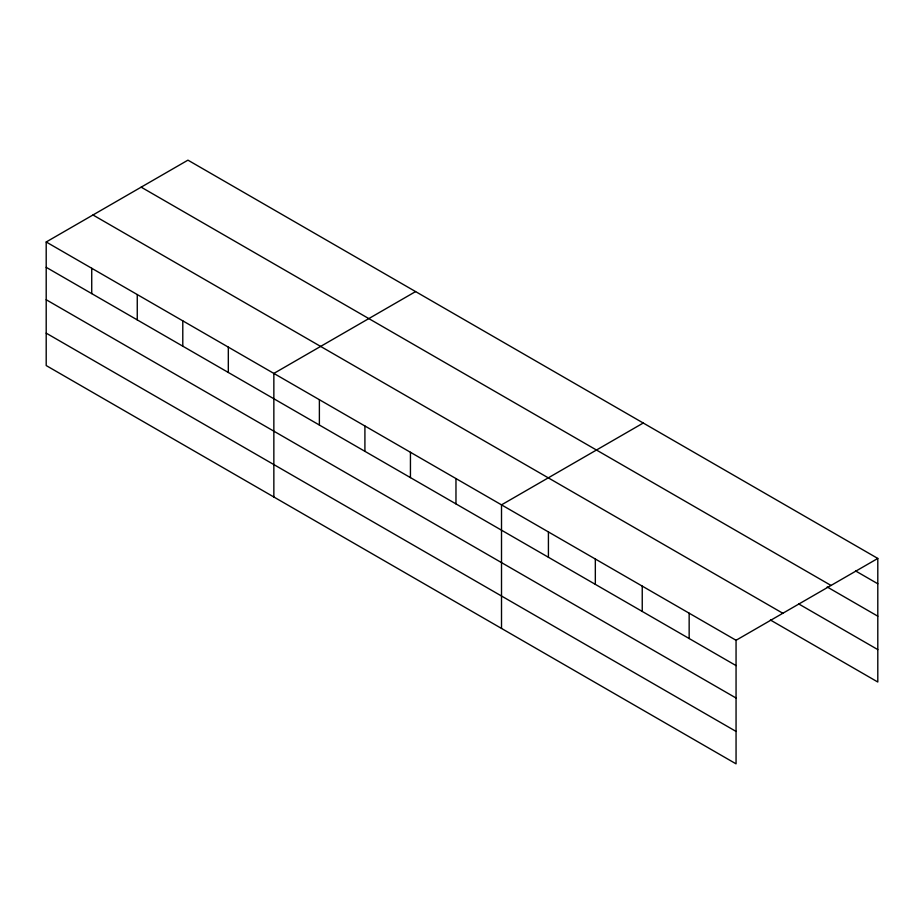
<?xml version="1.0" encoding="UTF-8"?>
<svg xmlns="http://www.w3.org/2000/svg" width="924" height="924" viewBox="0 0 924 924"><rect width="100%" height="100%" fill="white"/><g stroke="black" fill="none" stroke-linecap="round" stroke-linejoin="round"><path stroke-width="1.39" d="M736.058 698.024L736.058 640.274L46.2 241.984L46.2 365.558L736.058 763.848L736.058 698.024L46.2 299.734M770.397 620.004L877.8 682.016L877.8 558.442L187.942 160.152L46.2 241.984M415.592 291.58L273.851 373.423L273.851 496.997M643.243 423.019L501.513 504.851L501.513 628.436M736.058 640.274L877.8 558.442M855.578 570.94L877.8 583.772M141.164 187.156L831.023 585.446M827.188 586.971L877.8 616.192M798.798 603.984L877.8 649.595M92.978 214.98L782.836 613.27M46.2 267.325L736.058 665.603M46.2 333.148L736.058 731.427M689.154 613.189L689.154 638.519M642.238 586.105L642.238 611.434M595.333 559.02L595.333 584.361M548.417 531.935L548.417 557.276M455.971 478.563L455.971 503.903M410.441 452.275L410.441 477.616M364.911 425.987L364.911 451.328M319.381 399.711L319.381 425.04M228.32 347.135L228.32 372.464M182.79 320.847L182.79 346.177M137.26 294.56L137.26 319.889M91.73 268.272L91.73 293.601"/></g></svg>
